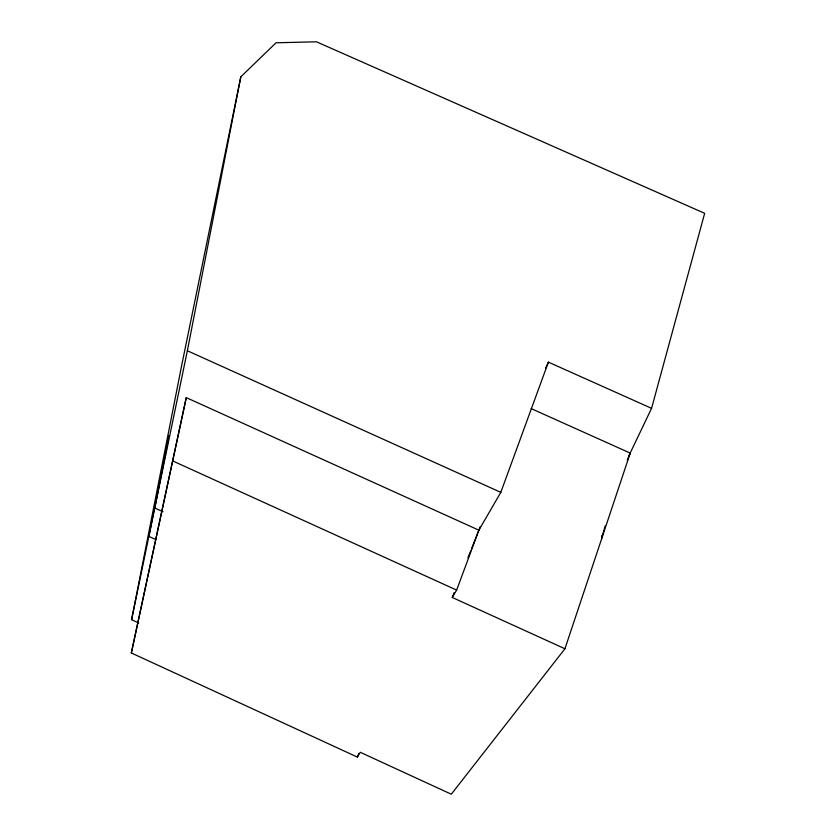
<?xml version="1.0" encoding="UTF-8"?>
<svg xmlns="http://www.w3.org/2000/svg" width="836" height="836" viewBox="0 0 836 836"><rect width="100%" height="100%" fill="white"/><g stroke="black" fill="none" stroke-linecap="round" stroke-linejoin="round"><path stroke-width="1.25" d="M601.669 535.813L601.648 538.353L605.149 525.938M138.692 622.966L131.586 619.695L187.358 350.754L240.81 76.839L276.037 42.793L316.468 41.8L704.664 213.326L651.568 408.334L629.048 455.421M131.586 619.695L181.809 364.789L240.81 76.839M531.173 408.605L630.24 453.102L564.937 648.767L451.294 794.2L360.232 752.275L357.369 757.092L131.336 652.968L186.271 397.622L478.882 530.181L500.806 492.352L548.406 362.145L651.568 408.334M131.336 652.968L186.271 397.622M564.937 648.767L452.255 597.468L456.634 590.101L478.882 530.181M357.369 757.092L358.78 753.518M452.255 597.468L454.157 592.661M467.941 557.821L470.793 550.61M471.744 548.207L480.313 526.565M627.219 460.302L630.24 453.102M545.678 368.049L548.406 362.145M187.358 350.754L500.806 492.352M172.833 460.991L456.634 590.101M162.999 511.726L154.744 508.016L168.966 435.608L148.86 536.409L155.977 539.607"/></g></svg>
